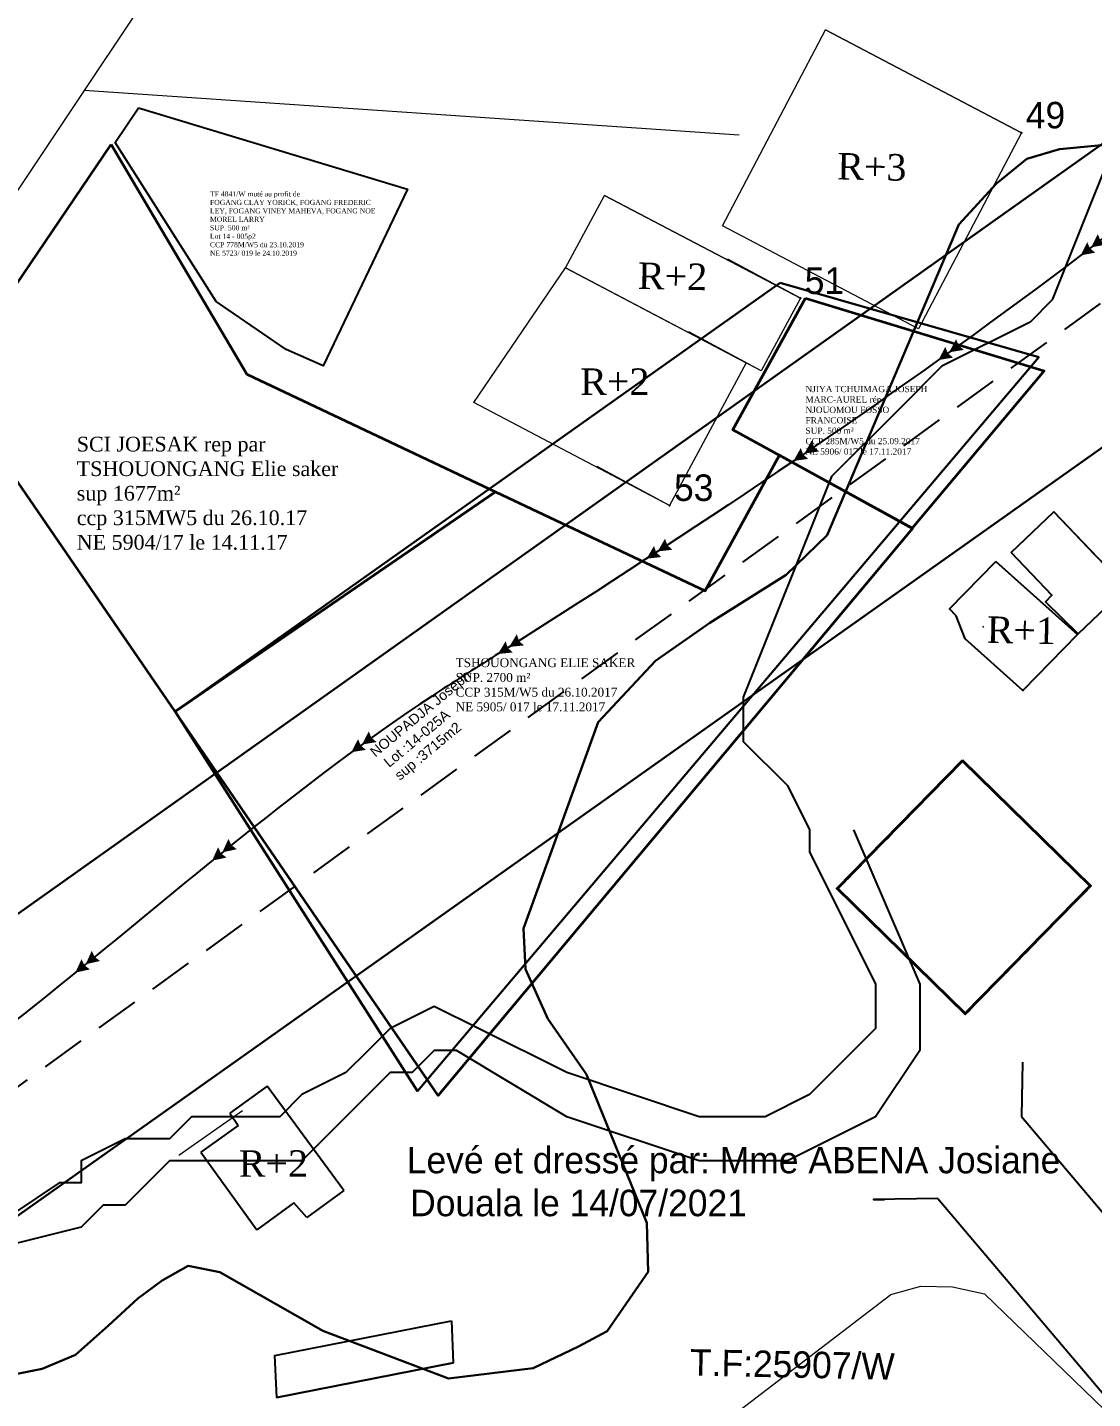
# Model space of a CAD drawing. Header units: millimetres. Extents: x 579832 to 917290, y 449831 to 1452191.
# Drawn here: x 582967.5 to 583088.2, y 451563.1 to 451718.4 of the extents above; entities that cross this region are included whole.
import ezdxf
from ezdxf.enums import TextEntityAlignment as Align

# ---------------------------------------------------------------- set-up
doc = ezdxf.new("R2010")
doc.units = ezdxf.units.MM
doc.header["$LTSCALE"] = 10
doc.linetypes.add('DASHED', pattern=[0.75, 0.5, -0.25])
for name, color, linetype in [('AssEP_s', 2, 'Continuous'), ('Cotation Surface', 7, 'Continuous'), ('DPE', 2, 'Continuous'), ('drain nouveau', 6, 'Continuous'), ('end maj 26 02 2021', 7, 'Continuous'), ('Murs', 7, 'Continuous'), ('TableauDePoints', 7, 'Continuous'), ('TopoAlt', 7, 'Continuous'), ('TopoCod', 7, 'Continuous'), ('TopoMat', 7, 'Continuous'), ('VOIRIES_7M5', 7, 'Continuous')]:
    doc.layers.add(name, color=color, linetype=linetype)
for name, color, linetype, lineweight in [('cH2O_intermitent', 140, 'Continuous', 30), ('drains_fossés', 120, 'Continuous', 20), ('Roads_others', 24, 'Continuous', 9)]:
    doc.layers.add(name, color=color, linetype=linetype, lineweight=lineweight)
doc.styles.add('STYLE3', font='tt0012m_.ttf', dxfattribs={"height": 13})
doc.styles.add('Times 1.0', font='times.ttf', dxfattribs={"width": 0.99, "height": 1})
pattern_1 = [(43.847339848, (-8963.06713, 11813.59448), (-0.069273928199, 0.072118810804), [])]

# ---------------------------------------------------------------- blocks, each defined once
blk = doc.blocks.new('TCPOINT')
at = {"color": 0, "const_width": 0.0005}
blk.add_lwpolyline([(0, 0.00025, 1), (0, -0.00025, 1)], format="xyb", close=True, dxfattribs=at)
at = {"color": 0}
blk.add_point((0, 0), dxfattribs=at)
at = {"layer": 'TopoAlt'}
blk.add_attdef('ALT', text='', height=0.0015, dxfattribs=at).set_placement((0.0005, -0.0005), align=Align.TOP_LEFT)
at = {"layer": 'TopoCod'}
blk.add_attdef('COD', text='', height=0.0015, dxfattribs=at).set_placement((0.0005, 0), align=Align.MIDDLE_RIGHT)
at = {"layer": 'TopoMat'}
blk.add_attdef('MAT', text='', height=1, dxfattribs=at).set_placement((0.0005, 0.0005), align=Align.MIDDLE_LEFT)
blk = doc.blocks.new('GeoAssEP')
for points in [[(0, 0), (-1, -0.5), (-1, 0.5), (-0.875, 0)], [(1, 0), (0, -0.5), (0, 0.5), (0.125, 0)]]:
    blk.add_solid(points)

msp = doc.modelspace()

# ---------------------------------------------------------------- hatches: boundary and pattern name
at = {"layer": 'Murs'}
h = msp.add_hatch(dxfattribs=at)
h.set_pattern_fill('_U', color=256, scale=0.1, angle=43.8473, style=0, pattern_type=0)
h.set_pattern_definition(pattern_1)
h.paths.add_polyline_path([(583073.44, 451635.42), (583088.04, 451621.15), (583073.77, 451606.55), (583059.17, 451620.82)])
h.paths.add_polyline_path([(583073.44, 451635.21), (583087.82, 451621.15), (583073.77, 451606.76), (583059.38, 451620.82)], flags=0)
h = msp.add_hatch(dxfattribs=at)
h.set_pattern_fill('_U', color=256, scale=0.1, angle=43.8473, style=0, pattern_type=0)
h.set_pattern_definition(pattern_1)
h.paths.add_polyline_path([(583073.44, 451635.42), (583088.04, 451621.15), (583073.77, 451606.55), (583059.17, 451620.82)])
h.paths.add_polyline_path([(583073.44, 451635.21), (583087.82, 451621.15), (583073.77, 451606.76), (583059.38, 451620.82)], flags=0)

# ---------------------------------------------------------------- linework, layer by layer
at = {"color": 2, "lineweight": 13}
for p, q in [((583080.12, 451706.43), (583057.93, 451718.08)), ((583080.12, 451706.43), (583057.93, 451718.08)), ((583080.12, 451706.43), (583068.46, 451684.24)), ((583080.12, 451706.43), (583068.46, 451684.24)), ((583055.08, 451687.68), (583050.66, 451679.47)), ((583055.08, 451687.68), (583050.66, 451679.47)), ((583040.27, 451664.23), (583018.09, 451675.88)), ((583040.27, 451664.23), (583018.09, 451675.88)), ((583040.27, 451664.23), (583032.06, 451668.65)), ((583040.27, 451664.23), (583032.06, 451668.65))]:
    msp.add_line(p, q, dxfattribs=at)
at = {"color": 0, "lineweight": 13}
for p, q in [((583055.08, 451687.68), (583032.89, 451699.34)), ((583055.08, 451687.68), (583032.89, 451699.34)), ((583068.46, 451684.24), (583046.27, 451695.89)), ((583068.46, 451684.24), (583046.27, 451695.89)), ((583055.08, 451687.68), (583046.86, 451692.1)), ((583055.08, 451687.68), (583046.86, 451692.1)), ((583050.66, 451679.47), (583028.47, 451691.13)), ((583050.66, 451679.47), (583028.47, 451691.13)), ((583050.66, 451679.47), (583042.45, 451683.89)), ((583050.66, 451679.47), (583042.45, 451683.89)), ((583048.96, 451680.38), (583040.27, 451664.23)), ((583048.96, 451680.38), (583040.27, 451664.23))]:
    msp.add_line(p, q, dxfattribs=at)
at = {"color": 7}
for p, q in [((583083.8, 451663.5), (583088.41, 451658.67)), ((583083.8, 451663.5), (583088.41, 451658.67)), ((583078.97, 451658.89), (583083.58, 451654.06)), ((583078.97, 451658.89), (583083.58, 451654.06)), ((583086.47, 451649.6), (583077.23, 451657.89)), ((583086.47, 451649.6), (583077.23, 451657.89)), ((583083.58, 451654.06), (583082.86, 451653.3)), ((583083.58, 451654.06), (583082.86, 451653.3)), ((583072.75, 451651.72), (583071.96, 451652.52)), ((583072.75, 451651.72), (583071.96, 451652.52)), ((583082.86, 451653.3), (583086.56, 451649.69)), ((583082.86, 451653.3), (583086.56, 451649.69)), ((583073.76, 451649.12), (583072.75, 451651.72)), ((583073.76, 451649.12), (583072.75, 451651.72)), ((583075.77, 451650.43), (583075.86, 451650.52)), ((583075.77, 451650.43), (583075.86, 451650.52)), ((583086.47, 451649.6), (583080.28, 451643.27)), ((583086.47, 451649.6), (583080.28, 451643.27)), ((583080.28, 451643.27), (583073.76, 451649.12)), ((583080.28, 451643.27), (583073.76, 451649.12)), ((583080.28, 451643.27), (583080.37, 451643.36)), ((583080.28, 451643.27), (583080.37, 451643.36)), ((583080.26, 451601.17), (583080.13, 451595.02)), ((583080.26, 451601.17), (583080.13, 451595.02)), ((582994.68, 451598.45), (582990.46, 451595.4)), ((582994.68, 451598.45), (582990.46, 451595.4)), ((583003.38, 451586.64), (582994.68, 451598.45)), ((583003.38, 451586.64), (582994.68, 451598.45)), ((582990.46, 451595.4), (582991.41, 451594)), ((582990.46, 451595.4), (582991.41, 451594)), ((583080.13, 451595.02), (583115.36, 451553.38)), ((583080.13, 451595.02), (583115.36, 451553.38)), ((582991.41, 451594), (582987.18, 451590.96)), ((582991.41, 451594), (582987.18, 451590.96)), ((582987.18, 451590.96), (582993.5, 451582.18)), ((582987.18, 451590.96), (582993.5, 451582.18)), ((583003.38, 451586.64), (582999.16, 451583.59)), ((583003.38, 451586.64), (582999.16, 451583.59)), ((583070.67, 451585.72), (583105.9, 451544.08)), ((583070.67, 451585.72), (583105.9, 451544.08)), ((582997.72, 451585.23), (582993.5, 451582.18)), ((582997.72, 451585.23), (582993.5, 451582.18)), ((582999.16, 451583.59), (582997.72, 451585.23)), ((582999.16, 451583.59), (582997.72, 451585.23)), ((582995.76, 451563.2), (583015.76, 451567.1)), ((582995.76, 451563.2), (583015.76, 451567.1))]:
    msp.add_line(p, q, dxfattribs=at)
at = {"color": 5}
for p, q in [((582995.55, 451567.96), (583015.55, 451571.86)), ((582995.55, 451567.96), (583015.55, 451571.86)), ((582995.76, 451563.2), (582995.55, 451567.96)), ((582995.76, 451563.2), (582995.55, 451567.96))]:
    msp.add_line(p, q, dxfattribs=at)
at = {"color": 0, "lineweight": 13, "flags": 128}
for points in [[(583046.27, 451695.89), (583057.93, 451718.08), (583080.12, 451706.43), (583068.46, 451684.24), (583046.27, 451695.89)], [(583046.27, 451695.89), (583057.93, 451718.08), (583080.12, 451706.43), (583068.46, 451684.24), (583046.27, 451695.89)], [(583028.47, 451691.13), (583032.89, 451699.34), (583055.08, 451687.68), (583050.66, 451679.47), (583028.47, 451691.13)], [(583028.47, 451691.13), (583032.89, 451699.34), (583055.08, 451687.68), (583050.66, 451679.47), (583028.47, 451691.13)], [(583018.09, 451675.88), (583028.47, 451691.13), (583048.96, 451680.38), (583040.27, 451664.23), (583018.09, 451675.88)], [(583018.09, 451675.88), (583028.47, 451691.13), (583048.96, 451680.38), (583040.27, 451664.23), (583018.09, 451675.88)]]:
    msp.add_lwpolyline(points, close=True, dxfattribs=at)
at = {"color": 1, "lineweight": 30, "flags": 128}
msp.add_lwpolyline([(583052.79, 451689.45), (583082.08, 451681), (583011.7, 451597.89), (582984.24, 451640.89)], close=True, dxfattribs=at)
msp.add_lwpolyline([(583052.79, 451689.45), (583082.08, 451681), (583011.7, 451597.89), (582984.24, 451640.89)], close=True, dxfattribs=at)
at = {"color": 7, "flags": 128}
for points in [[(583078.97, 451658.89), (583083.8, 451663.5)], [(583078.97, 451658.89), (583083.8, 451663.5)], [(583071.96, 451652.52), (583077.23, 451657.89)], [(583071.96, 451652.52), (583077.23, 451657.89)], [(583086.56, 451649.69), (583092.01, 451654.9)], [(583086.56, 451649.69), (583092.01, 451654.9)], [(583059.17, 451620.82), (583073.44, 451635.42)], [(583059.17, 451620.82), (583073.44, 451635.42)], [(583073.77, 451606.55), (583059.17, 451620.82)], [(583073.77, 451606.55), (583059.17, 451620.82)], [(583073.77, 451606.55), (583088.04, 451621.15)], [(583073.77, 451606.55), (583088.04, 451621.15)], [(583070.67, 451585.72), (583063.35, 451585.6), (583064.62, 451585.62)], [(583070.67, 451585.72), (583063.35, 451585.6), (583064.62, 451585.62)]]:
    msp.add_lwpolyline(points, dxfattribs=at)
for points in [[(583078.97, 451658.89), (583083.8, 451663.5), (583092.01, 451654.9), (583086.56, 451649.69), (583082.86, 451653.3), (583083.58, 451654.06)], [(583078.97, 451658.89), (583083.8, 451663.5), (583092.01, 451654.9), (583086.56, 451649.69), (583082.86, 451653.3), (583083.58, 451654.06)], [(583077.23, 451657.89), (583086.47, 451649.6), (583080.28, 451643.27), (583073.76, 451649.12), (583072.75, 451651.72), (583071.96, 451652.52)], [(583077.23, 451657.89), (583086.47, 451649.6), (583080.28, 451643.27), (583073.76, 451649.12), (583072.75, 451651.72), (583071.96, 451652.52)], [(583073.44, 451635.42), (583088.04, 451621.15), (583073.77, 451606.55), (583059.17, 451620.82)], [(583073.44, 451635.42), (583088.04, 451621.15), (583073.77, 451606.55), (583059.17, 451620.82)], [(583073.44, 451635.21), (583087.82, 451621.15), (583073.77, 451606.76), (583059.38, 451620.82)], [(583073.44, 451635.21), (583087.82, 451621.15), (583073.77, 451606.76), (583059.38, 451620.82)], [(583015.55, 451571.86), (583015.76, 451567.1), (582995.76, 451563.2), (582995.55, 451567.96), (583015.55, 451571.86)], [(583015.55, 451571.86), (583015.76, 451567.1), (582995.76, 451563.2), (582995.55, 451567.96), (583015.55, 451571.86)]]:
    msp.add_lwpolyline(points, close=True, dxfattribs=at)
at = {"color": 7, "start_tangent": (-0.926082, 0.377321)}
msp.add_spline([(583557.66, 451862.83), (583505.31, 451833.89), (583395.95, 451826.22), (583268.75, 451825.46), (583255.02, 451823.47), (583225.69, 451797.96), (583176.33, 451769.14), (583135.53, 451733.73), (583020.52, 451647.21), (583013.36, 451642.64), (582927.16, 451581.29), (582848.14, 451564.53), (582742.55, 451535.93), (582737.22, 451534.15), (582651.6, 451456.74), (582638.85, 451458.5)], degree=3, dxfattribs=at)
msp.add_spline([(583557.66, 451862.83), (583505.31, 451833.89), (583395.95, 451826.22), (583268.75, 451825.46), (583255.02, 451823.47), (583225.69, 451797.96), (583176.33, 451769.14), (583135.53, 451733.73), (583020.52, 451647.21), (583013.36, 451642.64), (582927.16, 451581.29), (582848.14, 451564.53), (582742.55, 451535.93), (582737.22, 451534.15), (582651.6, 451456.74), (582638.85, 451458.5)], degree=3, dxfattribs=at)
at = {"layer": 'cH2O_intermitent'}
msp.add_lwpolyline([(583090.39, 451705.12), (583084.42, 451704.59), (583080.72, 451703.46), (583077.32, 451700.68), (583073.03, 451696.05), (583058.11, 451660.87), (583053.47, 451656.37), (583044.82, 451650.91), (583038.68, 451646.63), (583032.17, 451639.68), (583023.73, 451616.29), (583023.93, 451611.71), (583026.46, 451606.09), (583030.69, 451600), (583030.85, 451599.77), (583037.69, 451582.97), (583037.83, 451577.42), (583033.21, 451570.69), (583029.96, 451568.98), (583024.8, 451566.52), (583015.22, 451565.35), (583000.99, 451570.76), (583000, 451571.32), (582989.33, 451577.37), (582985.73, 451578.09), (582982.8, 451576.45), (582980.02, 451574.42), (582976.7, 451571.33), (582972.95, 451568.01), (582969.21, 451566.42), (582963.65, 451565.34)], dxfattribs=at)
msp.add_lwpolyline([(583090.39, 451705.12), (583084.42, 451704.59), (583080.72, 451703.46), (583077.32, 451700.68), (583073.03, 451696.05), (583058.11, 451660.87), (583053.47, 451656.37), (583044.82, 451650.91), (583038.68, 451646.63), (583032.17, 451639.68), (583023.73, 451616.29), (583023.93, 451611.71), (583026.46, 451606.09), (583030.69, 451600), (583030.85, 451599.77), (583037.69, 451582.97), (583037.83, 451577.42), (583033.21, 451570.69), (583029.96, 451568.98), (583024.8, 451566.52), (583015.22, 451565.35), (583000.99, 451570.76), (583000, 451571.32), (582989.33, 451577.37), (582985.73, 451578.09), (582982.8, 451576.45), (582980.02, 451574.42), (582976.7, 451571.33), (582972.95, 451568.01), (582969.21, 451566.42), (582963.65, 451565.34)], dxfattribs=at)
at = {"layer": 'drain nouveau', "color": 7, "lineweight": 30}
for p, q in [((582921.41, 451586.08), (583090.51, 451706.04)), ((582921.41, 451586.08), (583090.51, 451706.04)), ((583106.73, 451683.17), (582933.7, 451560.6)), ((583106.73, 451683.17), (582933.7, 451560.6))]:
    msp.add_line(p, q, dxfattribs=at)
at = {"layer": 'drains_fossés'}
msp.add_line((582991.88, 451595.64), (582984.68, 451590.59), dxfattribs=at)
msp.add_line((582991.88, 451595.64), (582984.68, 451590.59), dxfattribs=at)
at = {"layer": 'end maj 26 02 2021', "flags": 128}
for points in [[(583093.61, 451712.49), (583083.61, 451687.49), (583081.11, 451684.99), (583071.11, 451679.99), (583066.11, 451674.99), (583058.61, 451667.49), (583048.61, 451642.49), (583048.61, 451637.49), (583053.61, 451632.49), (583056.11, 451627.49)], [(583093.61, 451712.49), (583083.61, 451687.49), (583081.11, 451684.99), (583071.11, 451679.99), (583066.11, 451674.99), (583058.61, 451667.49), (583048.61, 451642.49), (583048.61, 451637.49), (583053.61, 451632.49), (583056.11, 451627.49)], [(583093.61, 451712.49), (583083.61, 451687.49), (583081.11, 451684.99), (583071.11, 451679.99), (583066.11, 451674.99), (583058.61, 451667.49), (583048.61, 451642.49), (583048.61, 451637.49), (583053.61, 451632.49), (583056.11, 451627.49)], [(583093.61, 451712.49), (583083.61, 451687.49), (583081.11, 451684.99), (583071.11, 451679.99), (583066.11, 451674.99), (583058.61, 451667.49), (583048.61, 451642.49), (583048.61, 451637.49), (583053.61, 451632.49), (583056.11, 451627.49)], [(583061.11, 451627.49), (583068.61, 451609.99), (583068.61, 451602.49), (583063.61, 451594.99), (583058.61, 451592.49), (583053.61, 451589.99), (583043.61, 451589.99), (583028.61, 451594.99), (583028.61, 451594.99)], [(583061.11, 451627.49), (583068.61, 451609.99), (583068.61, 451602.49), (583063.61, 451594.99), (583058.61, 451592.49), (583053.61, 451589.99), (583043.61, 451589.99), (583028.61, 451594.99), (583028.61, 451594.99)], [(583061.11, 451627.49), (583068.61, 451609.99), (583068.61, 451602.49), (583063.61, 451594.99), (583058.61, 451592.49), (583053.61, 451589.99), (583043.61, 451589.99), (583028.61, 451594.99), (583028.61, 451594.99)], [(583061.11, 451627.49), (583068.61, 451609.99), (583068.61, 451602.49), (583063.61, 451594.99), (583058.61, 451592.49), (583053.61, 451589.99), (583043.61, 451589.99), (583028.61, 451594.99), (583028.61, 451594.99)], [(583056.11, 451627.49), (583056.11, 451624.99), (583063.61, 451609.99), (583063.61, 451604.99), (583058.61, 451599.99)], [(583056.11, 451627.49), (583056.11, 451624.99), (583063.61, 451609.99), (583063.61, 451604.99), (583058.61, 451599.99)], [(583056.11, 451627.49), (583056.11, 451624.99), (583063.61, 451609.99), (583063.61, 451604.99), (583058.61, 451599.99)], [(583056.11, 451627.49), (583056.11, 451624.99), (583063.61, 451609.99), (583063.61, 451604.99), (583058.61, 451599.99)], [(583028.61, 451599.99), (583018.61, 451604.99), (583013.61, 451607.49), (583008.61, 451604.99), (583006.11, 451602.49), (583003.61, 451599.99), (582998.61, 451597.49), (582996.11, 451594.99), (582991.11, 451594.99), (582986.11, 451594.99), (582983.61, 451592.49), (582978.61, 451592.49), (582973.61, 451589.99), (582973.61, 451587.49), (582971.11, 451587.49), (582963.61, 451582.49), (582958.61, 451582.49)], [(583028.61, 451599.99), (583018.61, 451604.99), (583013.61, 451607.49), (583008.61, 451604.99), (583006.11, 451602.49), (583003.61, 451599.99), (582998.61, 451597.49), (582996.11, 451594.99), (582991.11, 451594.99), (582986.11, 451594.99), (582983.61, 451592.49), (582978.61, 451592.49), (582973.61, 451589.99), (582973.61, 451587.49), (582971.11, 451587.49), (582963.61, 451582.49), (582958.61, 451582.49)], [(583028.61, 451599.99), (583018.61, 451604.99), (583013.61, 451607.49), (583008.61, 451604.99), (583006.11, 451602.49), (583003.61, 451599.99), (582998.61, 451597.49), (582996.11, 451594.99), (582991.11, 451594.99), (582986.11, 451594.99), (582983.61, 451592.49), (582978.61, 451592.49), (582973.61, 451589.99), (582973.61, 451587.49), (582971.11, 451587.49), (582963.61, 451582.49), (582958.61, 451582.49)], [(583028.61, 451599.99), (583018.61, 451604.99), (583013.61, 451607.49), (583008.61, 451604.99), (583006.11, 451602.49), (583003.61, 451599.99), (582998.61, 451597.49), (582996.11, 451594.99), (582991.11, 451594.99), (582986.11, 451594.99), (582983.61, 451592.49), (582978.61, 451592.49), (582973.61, 451589.99), (582973.61, 451587.49), (582971.11, 451587.49), (582963.61, 451582.49), (582958.61, 451582.49)], [(583028.61, 451594.99), (583016.11, 451602.49), (583013.61, 451602.49), (583011.11, 451599.99), (583008.61, 451599.99), (583006.11, 451597.49), (583001.11, 451592.49), (582998.61, 451589.99), (582991.11, 451589.99), (582986.11, 451589.99), (582983.61, 451589.99), (582981.11, 451587.49), (582978.61, 451584.99), (582976.11, 451584.99), (582973.61, 451582.49), (582963.61, 451579.99)], [(583028.61, 451594.99), (583016.11, 451602.49), (583013.61, 451602.49), (583011.11, 451599.99), (583008.61, 451599.99), (583006.11, 451597.49), (583001.11, 451592.49), (582998.61, 451589.99), (582991.11, 451589.99), (582986.11, 451589.99), (582983.61, 451589.99), (582981.11, 451587.49), (582978.61, 451584.99), (582976.11, 451584.99), (582973.61, 451582.49), (582963.61, 451579.99)], [(583028.61, 451594.99), (583016.11, 451602.49), (583013.61, 451602.49), (583011.11, 451599.99), (583008.61, 451599.99), (583006.11, 451597.49), (583001.11, 451592.49), (582998.61, 451589.99), (582991.11, 451589.99), (582986.11, 451589.99), (582983.61, 451589.99), (582981.11, 451587.49), (582978.61, 451584.99), (582976.11, 451584.99), (582973.61, 451582.49), (582963.61, 451579.99)], [(583028.61, 451594.99), (583016.11, 451602.49), (583013.61, 451602.49), (583011.11, 451599.99), (583008.61, 451599.99), (583006.11, 451597.49), (583001.11, 451592.49), (582998.61, 451589.99), (582991.11, 451589.99), (582986.11, 451589.99), (582983.61, 451589.99), (582981.11, 451587.49), (582978.61, 451584.99), (582976.11, 451584.99), (582973.61, 451582.49), (582963.61, 451579.99)], [(583058.61, 451599.99), (583056.11, 451597.49), (583051.11, 451594.99), (583043.61, 451594.99), (583028.61, 451599.99), (583028.61, 451599.99)], [(583058.61, 451599.99), (583056.11, 451597.49), (583051.11, 451594.99), (583043.61, 451594.99), (583028.61, 451599.99), (583028.61, 451599.99)], [(583058.61, 451599.99), (583056.11, 451597.49), (583051.11, 451594.99), (583043.61, 451594.99), (583028.61, 451599.99), (583028.61, 451599.99)], [(583058.61, 451599.99), (583056.11, 451597.49), (583051.11, 451594.99), (583043.61, 451594.99), (583028.61, 451599.99), (583028.61, 451599.99)]]:
    msp.add_lwpolyline(points, dxfattribs=at)
at = {"layer": 'end maj 26 02 2021', "color": 3, "lineweight": -3, "flags": 128}
msp.add_lwpolyline([(582980.12, 451709.26), (583010.57, 451700.05), (583001.02, 451680.05), (582996.82, 451681.88), (582988.89, 451687.32), (582977.48, 451705.32)], close=True, dxfattribs=at)
msp.add_lwpolyline([(582980.12, 451709.26), (583010.57, 451700.05), (583001.02, 451680.05), (582996.82, 451681.88), (582988.89, 451687.32), (582977.48, 451705.32)], close=True, dxfattribs=at)
msp.add_lwpolyline([(582980.12, 451709.26), (583010.57, 451700.05), (583001.02, 451680.05), (582996.82, 451681.88), (582988.89, 451687.32), (582977.48, 451705.32)], close=True, dxfattribs=at)
msp.add_lwpolyline([(582980.12, 451709.26), (583010.57, 451700.05), (583001.02, 451680.05), (582996.82, 451681.88), (582988.89, 451687.32), (582977.48, 451705.32)], close=True, dxfattribs=at)
msp.add_lwpolyline([(582980.12, 451709.26), (583010.57, 451700.05), (583001.02, 451680.05), (582996.82, 451681.88), (582988.89, 451687.32), (582977.48, 451705.32)], close=True, dxfattribs=at)
msp.add_lwpolyline([(582980.12, 451709.26), (583010.57, 451700.05), (583001.02, 451680.05), (582996.82, 451681.88), (582988.89, 451687.32), (582977.48, 451705.32)], close=True, dxfattribs=at)
at = {"layer": 'end maj 26 02 2021', "color": 150, "lineweight": 35, "flags": 128}
for points in [[(582977.01, 451705.1), (582992.36, 451679.1), (583020.56, 451665.77), (582984.24, 451640.89), (582958.71, 451678.11)], [(582977.01, 451705.1), (582992.36, 451679.1), (583020.56, 451665.77), (582984.24, 451640.89), (582958.71, 451678.11)], [(583055.65, 451687.71), (583082.69, 451679.48), (583067.76, 451661.63), (583047.45, 451672.8)], [(583055.65, 451687.71), (583082.69, 451679.48), (583067.76, 451661.63), (583047.45, 451672.8)], [(583052.73, 451669.9), (583067.78, 451661.62), (583014.06, 451597.4), (582984.24, 451640.89), (583020.56, 451665.77), (583044.28, 451654.55)], [(583052.73, 451669.9), (583067.78, 451661.62), (583014.06, 451597.4), (582984.24, 451640.89), (583020.56, 451665.77), (583044.28, 451654.55)]]:
    msp.add_lwpolyline(points, close=True, dxfattribs=at)
at = {"layer": 'end maj 26 02 2021', "color": 150, "flags": 128}
for points in [[(582977.01, 451705.1), (582992.36, 451679.1), (583020.56, 451665.77), (582984.24, 451640.89), (582958.71, 451678.11)], [(582977.01, 451705.1), (582992.36, 451679.1), (583020.56, 451665.77), (582984.24, 451640.89), (582958.71, 451678.11)], [(582977.01, 451705.1), (582992.36, 451679.1), (583020.56, 451665.77), (582984.24, 451640.89), (582958.71, 451678.11)], [(582977.01, 451705.1), (582992.36, 451679.1), (583020.56, 451665.77), (582984.24, 451640.89), (582958.71, 451678.11)], [(583055.65, 451687.71), (583082.69, 451679.48), (583067.76, 451661.63), (583047.45, 451672.8)], [(583055.65, 451687.71), (583082.69, 451679.48), (583067.76, 451661.63), (583047.45, 451672.8)], [(583055.65, 451687.71), (583082.69, 451679.48), (583067.76, 451661.63), (583047.45, 451672.8)], [(583055.65, 451687.71), (583082.69, 451679.48), (583067.76, 451661.63), (583047.45, 451672.8)], [(583052.73, 451669.9), (583067.78, 451661.62), (583014.06, 451597.4), (582984.24, 451640.89), (583020.56, 451665.77), (583044.28, 451654.55)], [(583052.73, 451669.9), (583067.78, 451661.62), (583014.06, 451597.4), (582984.24, 451640.89), (583020.56, 451665.77), (583044.28, 451654.55)], [(583052.73, 451669.9), (583067.78, 451661.62), (583014.06, 451597.4), (582984.24, 451640.89), (583020.56, 451665.77), (583044.28, 451654.55)], [(583052.73, 451669.9), (583067.78, 451661.62), (583014.06, 451597.4), (582984.24, 451640.89), (583020.56, 451665.77), (583044.28, 451654.55)]]:
    msp.add_lwpolyline(points, close=True, dxfattribs=at)
at = {"layer": 'Roads_others'}
msp.add_line((583048.15, 451706.15), (582973.96, 451711.23), dxfattribs=at)
msp.add_line((583048.15, 451706.15), (582973.96, 451711.23), dxfattribs=at)
for points in [[(583039.92, 451875.91), (583036.87, 451874.36), (583035.54, 451871.32), (583034.99, 451805.3), (583033.78, 451800.07), (583031.4, 451795.26), (583004.78, 451757.38), (583000.27, 451750.62), (582973.96, 451711.23), (582953.87, 451681.14), (582949.11, 451678.11), (582942.7, 451676.84), (582833.52, 451678.6)], [(583039.92, 451875.91), (583036.87, 451874.36), (583035.54, 451871.32), (583034.99, 451805.3), (583033.78, 451800.07), (583031.4, 451795.26), (583004.78, 451757.38), (583000.27, 451750.62), (582973.96, 451711.23), (582953.87, 451681.14), (582949.11, 451678.11), (582942.7, 451676.84), (582833.52, 451678.6)], [(582970.55, 451511.99), (582992.72, 451520.66), (582995.7, 451521.84), (582998.97, 451524.07), (583065.32, 451574.85), (583068.74, 451575.81), (583072.32, 451575.74), (583075.96, 451574.93), (583118.89, 451533.45)], [(582970.55, 451511.99), (582992.72, 451520.66), (582995.7, 451521.84), (582998.97, 451524.07), (583065.32, 451574.85), (583068.74, 451575.81), (583072.32, 451575.74), (583075.96, 451574.93), (583118.89, 451533.45)]]:
    msp.add_lwpolyline(points, dxfattribs=at)
at = {"layer": 'VOIRIES_7M5', "linetype": 'DASHED'}
msp.add_lwpolyline([(583550.54, 451859.64), (583559.62, 451812.65), (583621.69, 451770.76), (583594.62, 451698.71), (583544.17, 451750.91), (583338.33, 451759.16), (583101.7, 451540.77), (583085.42, 451558.42), (583011.17, 451486.72), (582756.2, 451468.79), (582727.16, 451494.24), (582746.11, 451525.27), (582927.03, 451569.88), (583260.62, 451811.15), (583480.62, 451812.52)], close=True, dxfattribs=at)
msp.add_lwpolyline([(583550.54, 451859.64), (583559.62, 451812.65), (583621.69, 451770.76), (583594.62, 451698.71), (583544.17, 451750.91), (583338.33, 451759.16), (583101.7, 451540.77), (583085.42, 451558.42), (583011.17, 451486.72), (582756.2, 451468.79), (582727.16, 451494.24), (582746.11, 451525.27), (582927.03, 451569.88), (583260.62, 451811.15), (583480.62, 451812.52)], close=True, dxfattribs=at)

# ---------------------------------------------------------------- block references
at = {"color": 2, "lineweight": 13}
ref = msp.add_blockref('TCPOINT', (583080.12, 451706.43), dxfattribs=at)
ref.add_attrib('MAT', '49', (583080.62, 451706.93), dxfattribs={"layer": 'TopoMat', "height": 3})
ref = msp.add_blockref('TCPOINT', (583080.12, 451706.43), dxfattribs=at)
ref.add_attrib('MAT', '49', (583080.62, 451706.93), dxfattribs={"layer": 'TopoMat', "height": 3})
ref = msp.add_blockref('TCPOINT', (583055.08, 451687.68), dxfattribs=at)
ref.add_attrib('MAT', '51', (583055.58, 451688.18), dxfattribs={"layer": 'TopoMat', "height": 3})
ref = msp.add_blockref('TCPOINT', (583055.08, 451687.68), dxfattribs=at)
ref.add_attrib('MAT', '51', (583055.58, 451688.18), dxfattribs={"layer": 'TopoMat', "height": 3})
ref = msp.add_blockref('TCPOINT', (583040.27, 451664.23), dxfattribs=at)
ref.add_attrib('MAT', '53', (583040.77, 451664.73), dxfattribs={"layer": 'TopoMat', "height": 3})
ref = msp.add_blockref('TCPOINT', (583040.27, 451664.23), dxfattribs=at)
ref.add_attrib('MAT', '53', (583040.77, 451664.73), dxfattribs={"layer": 'TopoMat', "height": 3})
at = {"layer": 'AssEP_s'}
for p, xscale, yscale, zscale, rotation in [((583088.03, 451693.45), 1.499999999991751, 1.499999999991751, 1.499999999991751, 217.2544571272751), ((583088.03, 451693.45), 1.499999999991751, 1.499999999991751, 1.499999999991751, 217.2544571272751), ((583071.94, 451681.57), 1.500000000031595, 1.500000000031595, 1.500000000031595, 215.6548641794143), ((583071.94, 451681.57), 1.500000000031595, 1.500000000031595, 1.500000000031595, 215.6548641794143), ((583055.55, 451670.11), 1.500000000042437, 1.500000000042437, 1.500000000042437, 214.2934248740501), ((583055.55, 451670.11), 1.500000000042437, 1.500000000042437, 1.500000000042437, 214.2934248740501), ((583038.91, 451659.01), 1.499999999994464, 1.499999999994464, 1.499999999994464, 213.1712134898683), ((583038.91, 451659.01), 1.499999999994464, 1.499999999994464, 1.499999999994464, 213.1712134898683), ((583022.09, 451648.2), 1.499999999967546, 1.499999999967546, 1.499999999967546, 212.2880220507309), ((583022.09, 451648.2), 1.499999999967546, 1.499999999967546, 1.499999999967546, 212.2880220507309), ((583005.42, 451637.15), 1.4999999999931, 1.4999999999931, 1.4999999999931, 215.9104632050381), ((583005.42, 451637.15), 1.4999999999931, 1.4999999999931, 1.4999999999931, 215.9104632050381), ((582989.6, 451624.93), 1.499999999991323, 1.499999999991323, 1.499999999991323, 218.9633870047029), ((582989.6, 451624.93), 1.499999999991323, 1.499999999991323, 1.499999999991323, 218.9633870047029), ((582974.12, 451612.26), 1.50000000001331, 1.50000000001331, 1.50000000001331, 219.170343054811), ((582974.12, 451612.26), 1.50000000001331, 1.50000000001331, 1.50000000001331, 219.170343054811)]:
    msp.add_blockref('GeoAssEP', p, dxfattribs=dict(at, xscale=xscale, yscale=yscale, zscale=zscale, rotation=rotation))

# ---------------------------------------------------------------- texts
at = {"color": 7, "insert": (582991.47, 451591.19), "char_height": 3, "width": 29.8746, "attachment_point": 1, "style": 'STYLE3'}
msp.add_mtext('{\\fTimes New Roman|b0|i0|c0|p18;R+2}', dxfattribs=at)
msp.add_mtext('{\\fTimes New Roman|b0|i0|c0|p18;R+2}', dxfattribs=at)
at = {"layer": 'Cotation Surface', "color": 0, "lineweight": 13, "char_height": 3, "attachment_point": 1, "rotation": 358.8473, "style": 'STYLE3'}
for s, insert, width in [('{\\fTimes New Roman|b0|i0|c0|p18;R+3}', (583059.29, 451704.15), 31.9308), ('{\\fTimes New Roman|b0|i0|c0|p18;R+3}', (583059.29, 451704.15), 31.9308), ('{\\fTimes New Roman|b0|i0|c0|p18;R+2}', (583036.72, 451691.75), 29.8746), ('{\\fTimes New Roman|b0|i0|c0|p18;R+2}', (583036.72, 451691.75), 29.8746), ('{\\fTimes New Roman|b0|i0|c0|p18;R+1}', (583076.23, 451651.67), 29.8746), ('{\\fTimes New Roman|b0|i0|c0|p18;R+1}', (583076.23, 451651.67), 29.8746)]:
    msp.add_mtext(s, dxfattribs=dict(at, insert=insert, width=width))
at = {"layer": 'Cotation Surface', "color": 0, "lineweight": 13, "insert": (583030.14, 451679.74), "char_height": 3, "width": 29.8746, "attachment_point": 1, "style": 'STYLE3'}
msp.add_mtext('{\\fTimes New Roman|b0|i0|c0|p18;R+2}', dxfattribs=at)
msp.add_mtext('{\\fTimes New Roman|b0|i0|c0|p18;R+2}', dxfattribs=at)
at = {"layer": 'DPE', "lineweight": 80, "style": 'STYLE3'}
for s, p in [('Levé et dressé par: Mme ABENA Josiane', (583010.5, 451588.58)), ('Levé et dressé par: Mme ABENA Josiane', (583010.5, 451588.58)), ('Douala le 14/07/2021', (583010.88, 451583.72)), ('Douala le 14/07/2021', (583010.88, 451583.72))]:
    msp.add_text(s, height=3, dxfattribs=at).set_placement(p)
at = {"layer": 'end maj 26 02 2021', "color": 150, "linetype": 'ByBlock', "lineweight": -3, "ltscale": 0.0014, "attachment_point": 1, "style": 'Times 1.0'}
for s, insert, char_height, width in [('{\\C1;TF 4841/W muté au profit de\\C256;\\PFOGANG CLAY YORICK, FOGANG FREDERIC\\PLEY, FOGANG VINEY MAHEVA, FOGANG NOE\\PMOREL LARRY\\PSUP. 500 m²\\PLot 14 - 005p2\\PCCP 778M/W5 du 23.10.2019\\PNE 5723/ 019 le 24.10.2019}', (582988.2, 451699.79), 0.5748, 22.8272), ('{\\C1;TF 4841/W muté au profit de\\C256;\\PFOGANG CLAY YORICK, FOGANG FREDERIC\\PLEY, FOGANG VINEY MAHEVA, FOGANG NOE\\PMOREL LARRY\\PSUP. 500 m²\\PLot 14 - 005p2\\PCCP 778M/W5 du 23.10.2019\\PNE 5723/ 019 le 24.10.2019}', (582988.2, 451699.79), 0.5748, 22.8272), ('{\\C1;TF 4841/W muté au profit de\\C256;\\PFOGANG CLAY YORICK, FOGANG FREDERIC\\PLEY, FOGANG VINEY MAHEVA, FOGANG NOE\\PMOREL LARRY\\PSUP. 500 m²\\PLot 14 - 005p2\\PCCP 778M/W5 du 23.10.2019\\PNE 5723/ 019 le 24.10.2019}', (582988.2, 451699.79), 0.5748, 22.8272), ('{\\C1;TF 4841/W muté au profit de\\C256;\\PFOGANG CLAY YORICK, FOGANG FREDERIC\\PLEY, FOGANG VINEY MAHEVA, FOGANG NOE\\PMOREL LARRY\\PSUP. 500 m²\\PLot 14 - 005p2\\PCCP 778M/W5 du 23.10.2019\\PNE 5723/ 019 le 24.10.2019}', (582988.2, 451699.79), 0.5748, 22.8272), ('{\\C1;TF 4841/W muté au profit de\\C256;\\PFOGANG CLAY YORICK, FOGANG FREDERIC\\PLEY, FOGANG VINEY MAHEVA, FOGANG NOE\\PMOREL LARRY\\PSUP. 500 m²\\PLot 14 - 005p2\\PCCP 778M/W5 du 23.10.2019\\PNE 5723/ 019 le 24.10.2019}', (582988.2, 451699.79), 0.5748, 22.8272), ('{\\C1;TF 4841/W muté au profit de\\C256;\\PFOGANG CLAY YORICK, FOGANG FREDERIC\\PLEY, FOGANG VINEY MAHEVA, FOGANG NOE\\PMOREL LARRY\\PSUP. 500 m²\\PLot 14 - 005p2\\PCCP 778M/W5 du 23.10.2019\\PNE 5723/ 019 le 24.10.2019}', (582988.2, 451699.79), 0.5748, 22.8272), ('{\\C256;NJIYA TCHUIMAGA JOSEPH MARC-AUREL rép. NJOUOMOU FOSSO FRANCOISE \\PSUP. 500 m²\\PCCP 285M/W5 du 25.09.2017\\PNE 5906/ 017 le 17.11.2017}', (583055.66, 451677.76), 0.7073, 14.4532), ('{\\C256;NJIYA TCHUIMAGA JOSEPH MARC-AUREL rép. NJOUOMOU FOSSO FRANCOISE \\PSUP. 500 m²\\PCCP 285M/W5 du 25.09.2017\\PNE 5906/ 017 le 17.11.2017}', (583055.66, 451677.76), 0.7073, 14.4532), ('{\\C256;NJIYA TCHUIMAGA JOSEPH MARC-AUREL rép. NJOUOMOU FOSSO FRANCOISE \\PSUP. 500 m²\\PCCP 285M/W5 du 25.09.2017\\PNE 5906/ 017 le 17.11.2017}', (583055.66, 451677.76), 0.7073, 14.4532), ('{\\C256;NJIYA TCHUIMAGA JOSEPH MARC-AUREL rép. NJOUOMOU FOSSO FRANCOISE \\PSUP. 500 m²\\PCCP 285M/W5 du 25.09.2017\\PNE 5906/ 017 le 17.11.2017}', (583055.66, 451677.76), 0.7073, 14.4532), ('{\\C256;NJIYA TCHUIMAGA JOSEPH MARC-AUREL rép. NJOUOMOU FOSSO FRANCOISE \\PSUP. 500 m²\\PCCP 285M/W5 du 25.09.2017\\PNE 5906/ 017 le 17.11.2017}', (583055.66, 451677.76), 0.7073, 14.4532), ('{\\C256;NJIYA TCHUIMAGA JOSEPH MARC-AUREL rép. NJOUOMOU FOSSO FRANCOISE \\PSUP. 500 m²\\PCCP 285M/W5 du 25.09.2017\\PNE 5906/ 017 le 17.11.2017}', (583055.66, 451677.76), 0.7073, 14.4532), ('SCI JOESAK rep par \\P{\\fTimes New Roman|b0|i0|c186|p18;TSHOUONGANG Elie saker\\Psup 1677m²\\Pccp 315MW5 du 26.10.17\\PNE 5904/17 le 14.11.17}', (582973.11, 451672), 1.6672, 50.7903), ('SCI JOESAK rep par \\P{\\fTimes New Roman|b0|i0|c186|p18;TSHOUONGANG Elie saker\\Psup 1677m²\\Pccp 315MW5 du 26.10.17\\PNE 5904/17 le 14.11.17}', (582973.11, 451672), 1.6672, 50.7903), ('SCI JOESAK rep par \\P{\\fTimes New Roman|b0|i0|c186|p18;TSHOUONGANG Elie saker\\Psup 1677m²\\Pccp 315MW5 du 26.10.17\\PNE 5904/17 le 14.11.17}', (582973.11, 451672), 1.6672, 50.7903), ('SCI JOESAK rep par \\P{\\fTimes New Roman|b0|i0|c186|p18;TSHOUONGANG Elie saker\\Psup 1677m²\\Pccp 315MW5 du 26.10.17\\PNE 5904/17 le 14.11.17}', (582973.11, 451672), 1.6672, 50.7903), ('SCI JOESAK rep par \\P{\\fTimes New Roman|b0|i0|c186|p18;TSHOUONGANG Elie saker\\Psup 1677m²\\Pccp 315MW5 du 26.10.17\\PNE 5904/17 le 14.11.17}', (582973.11, 451672), 1.6672, 50.7903), ('SCI JOESAK rep par \\P{\\fTimes New Roman|b0|i0|c186|p18;TSHOUONGANG Elie saker\\Psup 1677m²\\Pccp 315MW5 du 26.10.17\\PNE 5904/17 le 14.11.17}', (582973.11, 451672), 1.6672, 50.7903), ('{\\C256;TSHOUONGANG ELIE SAKER \\PSUP. 2700 m²\\PCCP 315M/W5 du 26.10.2017\\PNE 5905/ 017 le 17.11.2017}', (583016.03, 451646.91), 1, 19.8042), ('{\\C256;TSHOUONGANG ELIE SAKER \\PSUP. 2700 m²\\PCCP 315M/W5 du 26.10.2017\\PNE 5905/ 017 le 17.11.2017}', (583016.03, 451646.91), 1, 19.8042), ('{\\C256;TSHOUONGANG ELIE SAKER \\PSUP. 2700 m²\\PCCP 315M/W5 du 26.10.2017\\PNE 5905/ 017 le 17.11.2017}', (583016.03, 451646.91), 1, 19.8042), ('{\\C256;TSHOUONGANG ELIE SAKER \\PSUP. 2700 m²\\PCCP 315M/W5 du 26.10.2017\\PNE 5905/ 017 le 17.11.2017}', (583016.03, 451646.91), 1, 19.8042), ('{\\C256;TSHOUONGANG ELIE SAKER \\PSUP. 2700 m²\\PCCP 315M/W5 du 26.10.2017\\PNE 5905/ 017 le 17.11.2017}', (583016.03, 451646.91), 1, 19.8042), ('{\\C256;TSHOUONGANG ELIE SAKER \\PSUP. 2700 m²\\PCCP 315M/W5 du 26.10.2017\\PNE 5905/ 017 le 17.11.2017}', (583016.03, 451646.91), 1, 19.8042)]:
    msp.add_mtext(s, dxfattribs=dict(at, insert=insert, char_height=char_height, width=width))
at = {"layer": 'end maj 26 02 2021', "insert": (583002.89, 451640.52), "char_height": 3.1095, "width": 6344.2405, "attachment_point": 1, "rotation": 39.7598}
msp.add_mtext('{\\fArial|b0|i0|c0|p34;\\C1;TFn°3987/WB\\C7; \\P\\H0.3667x;NOUPADJA Joseph\\P Lot :14-025A\\P sup :3715m2}', dxfattribs=at)
msp.add_mtext('{\\fArial|b0|i0|c0|p34;\\C1;TFn°3987/WB\\C7; \\P\\H0.3667x;NOUPADJA Joseph\\P Lot :14-025A\\P sup :3715m2}', dxfattribs=at)
at = {"layer": 'TableauDePoints', "color": 0, "lineweight": 13, "style": 'STYLE3'}
msp.add_text('T.F:25907/W', height=3, rotation=358.8473, dxfattribs=at).set_placement((583054.18, 451566.94), align=Align.MIDDLE_CENTER)
msp.add_text('T.F:25907/W', height=3, rotation=358.8473, dxfattribs=at).set_placement((583054.18, 451566.94), align=Align.MIDDLE_CENTER)

doc.saveas('drawing.dxf')
